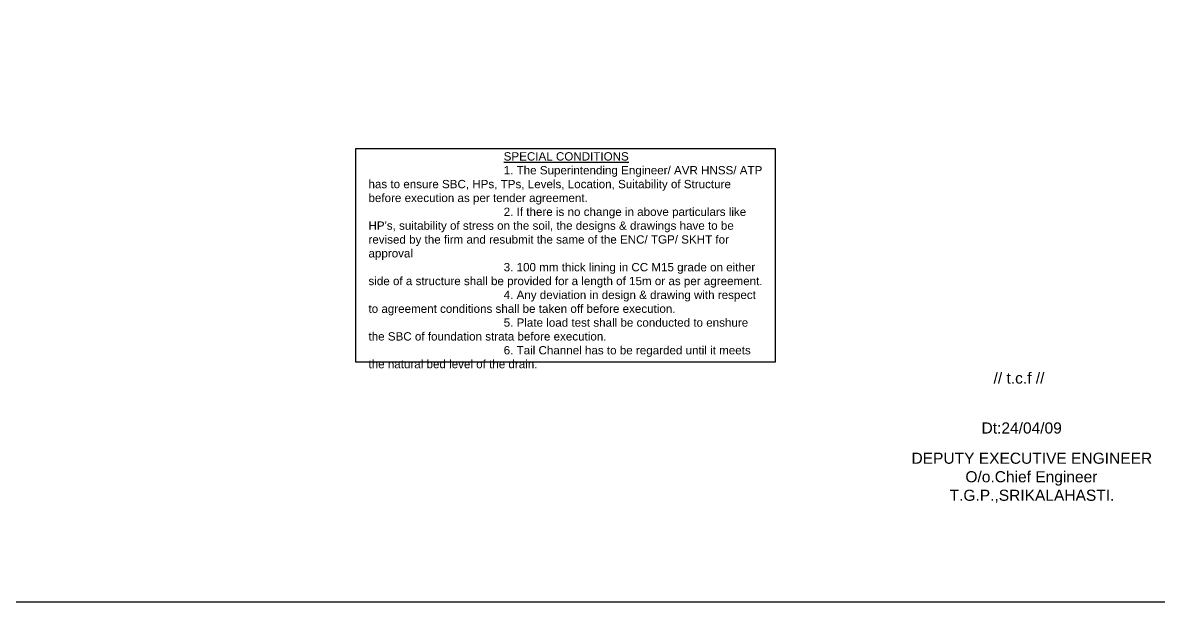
# Model space of a CAD drawing. Header units: millimetres. Extents: x 5124 to 6568637, y 2311 to 91879094.
# Drawn here: x 3772057 to 3786619, y 45927816 to 45935248 of the extents above; entities that cross this region are included whole.
import ezdxf

# ---------------------------------------------------------------- set-up
doc = ezdxf.new("R2010")
doc.units = ezdxf.units.MM
doc.header["$MEASUREMENT"] = 0
doc.layers.add('DIMENSION', color=7, linetype='Continuous')
doc.layers.add('TEXT', color=7, linetype='Continuous')
doc.styles.get("Standard").update_dxf_attribs({"font": 'arial.ttf', "height": 120})

msp = doc.modelspace()

# ---------------------------------------------------------------- linework, layer by layer
at = {"layer": 'DIMENSION', "linetype": 'Continuous'}
msp.add_lwpolyline([(3747598, 45955372), (3793823.5, 45955372), (3793823.5, 45927816), (3747598, 45927816)], close=True, dxfattribs=at)
at = {"layer": 'TEXT', "linetype": 'Continuous'}
msp.add_lwpolyline([(3776328.5, 45933635.3), (3781707.6, 45933635.3), (3781707.6, 45930896.3), (3776328.5, 45930896.3)], close=True, dxfattribs=at)

# ---------------------------------------------------------------- texts
at = {"layer": 'TEXT'}
for s, p in [('// t.c.f //', (3784506.6, 45930620.2)), ('Dt:24/04/09', (3784352.8, 45929979.9))]:
    msp.add_text(s, height=142.497, dxfattribs=at).set_placement(p)
at = {"layer": 'TEXT', "attachment_point": 1}
for s, insert, char_height, width in [("\\pi1734;{\\LSPECIAL CONDITIONS  \\P\\pi0;}1. The Superintending Engineer/ AVR HNSS/ ATP has to ensure SBC, HPs, TPs, Levels, Location, Suitability of Structure before execution as per tender agreement. \\P2. If there is no change in above particulars like HP's, suitability of stress on the soil, the designs & drawings have to be revised by the firm and resubmit the same of the ENC/ TGP/ SKHT for approval \\P3. 100 mm thick lining in CC M15 grade on either side of a structure shall be provided for a length of 15m or as per agreement.\\P4. Any deviation in design & drawing with respect to agreement conditions shall be taken off before execution.\\P5. Plate load test shall be conducted to enshure the SBC of foundation strata before execution. \\P6. Tail Channel has to be regarded until it meets the natural bed level of the drain. ", (3776490.9, 45933587.4), 106.5216, 5057.643), ('\\pi551.98;DEPUTY EXECUTIVE ENGINEER\\P\\pi1243;O/o.Chief Engineer\\P\\pi1040.7;T.G.P.,SRIKALAHASTI.', (3782902.6, 45929734.8), 142.497, 4172.21)]:
    msp.add_mtext(s, dxfattribs=dict(at, insert=insert, char_height=char_height, width=width))

doc.saveas('drawing.dxf')
